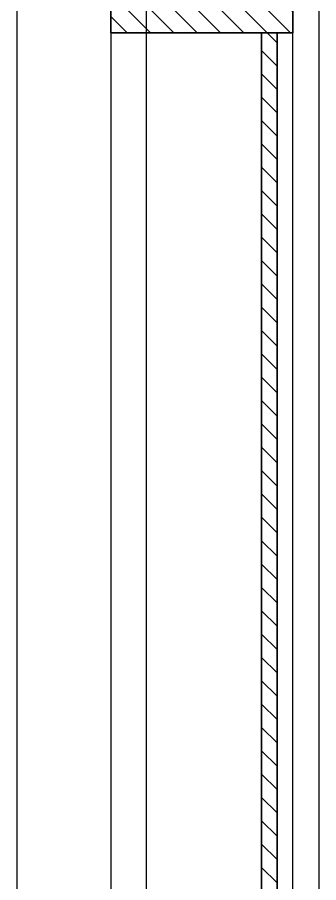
# Model space of a CAD drawing. Header units: millimetres. Extents: x 0 to 18896, y 0 to 22137.
# Drawn here: x 18148 to 18728, y 17920 to 19585 of the extents above; entities that cross this region are included whole.
import ezdxf

# ---------------------------------------------------------------- set-up
doc = ezdxf.new("R2010")
doc.units = ezdxf.units.MM
for name, color, linetype in [('Background_0', 7, 'Continuous'), ('Background_Front bricks', 7, 'Continuous'), ('Background_GLASS', 161, 'Continuous'), ('Background_WINDOW_FRAME', 253, 'Continuous'), ('Boundary_GLASS', 161, 'Continuous'), ('Boundary_WINDOW_FRAME', 253, 'Continuous'), ('Fill_GLASS', 161, 'Continuous'), ('Fill_WINDOW_FRAME', 253, 'Continuous')]:
    doc.layers.add(name, color=color, linetype=linetype)
doc.layers.add('BIM_ROOM_LINES', color=7, linetype='Continuous', plot=False)
pattern_1 = [(45, (-21562.4, -14674.708), (-22.45064, 22.45064), [])]

# ---------------------------------------------------------------- blocks, each defined once
blk = doc.blocks.new('Section Plane (1)__section__MainBuilding.dwg__param__0%7Cnone', base_point=(21562.4, -14674.7))
at = {"layer": 'Fill_GLASS', "extrusion": (0, 0, -1)}
h = blk.add_hatch(dxfattribs=at)
h.set_pattern_fill('ANSI31', color=256, scale=10, style=0)
h.set_pattern_definition(pattern_1)
h.paths.add_polyline_path([(-21452.4, 1070.3), (-21482.4, 1070.3), (-21482.4, -1169.7), (-21452.4, -1169.7)])
at = {"layer": 'Fill_WINDOW_FRAME', "extrusion": (0, 0, -1)}
h = blk.add_hatch(dxfattribs=at)
h.set_pattern_fill('ANSI31', color=256, scale=10, style=0)
h.set_pattern_definition(pattern_1)
h.paths.add_polyline_path([(-21162.4, 1130.3), (-21512.4, 1130.3), (-21512.4, 1070.3), (-21162.4, 1070.3)])
at = {"layer": 'Background_0'}
blk.add_line((20982.4, -1674.7), (20982.4, 1955.4), dxfattribs=at)
at = {"layer": 'Background_Front bricks'}
blk.add_line((21562.4, 1130.3), (21562.4, -1229.7), dxfattribs=at)
at = {"layer": 'Background_GLASS'}
for p, q in [((21482.4, 1070.3), (21452.4, 1070.3)), ((21452.4, 1070.3), (21452.4, -1169.7)), ((21482.4, -1169.7), (21482.4, 1070.3))]:
    blk.add_line(p, q, dxfattribs=at)
at = {"layer": 'Background_WINDOW_FRAME'}
for p, q in [((21162.4, 1130.3), (21162.4, 1070.3)), ((21512.4, 1070.3), (21512.4, 1130.3)), ((21162.4, 1070.3), (21162.4, -1169.7)), ((21162.4, 1070.3), (21512.4, 1070.3)), ((21512.4, -1169.7), (21512.4, 1070.3))]:
    blk.add_line(p, q, dxfattribs=at)
at = {"layer": 'BIM_ROOM_LINES'}
blk.add_line((21230.4, 1955.4), (21230.4, -1674.7), dxfattribs=at)
at = {"layer": 'Boundary_GLASS', "extrusion": (0, 1, 0)}
for p, q in [((21452.4, 1070.3), (21482.4, 1070.3)), ((21452.4, -1169.7), (21452.4, 1070.3)), ((21482.4, 1070.3), (21482.4, -1169.7))]:
    blk.add_line(p, q, dxfattribs=at)
at = {"layer": 'Boundary_WINDOW_FRAME', "extrusion": (0, 1, 0)}
for p, q in [((21162.4, 1070.3), (21162.4, 1130.3)), ((21512.4, 1130.3), (21512.4, 1070.3)), ((21512.4, 1070.3), (21162.4, 1070.3))]:
    blk.add_line(p, q, dxfattribs=at)

msp = doc.modelspace()

# ---------------------------------------------------------------- block references
msp.add_blockref('Section Plane (1)__section__MainBuilding.dwg__param__0%7Cnone', (18728, 3810))

doc.saveas('drawing.dxf')
